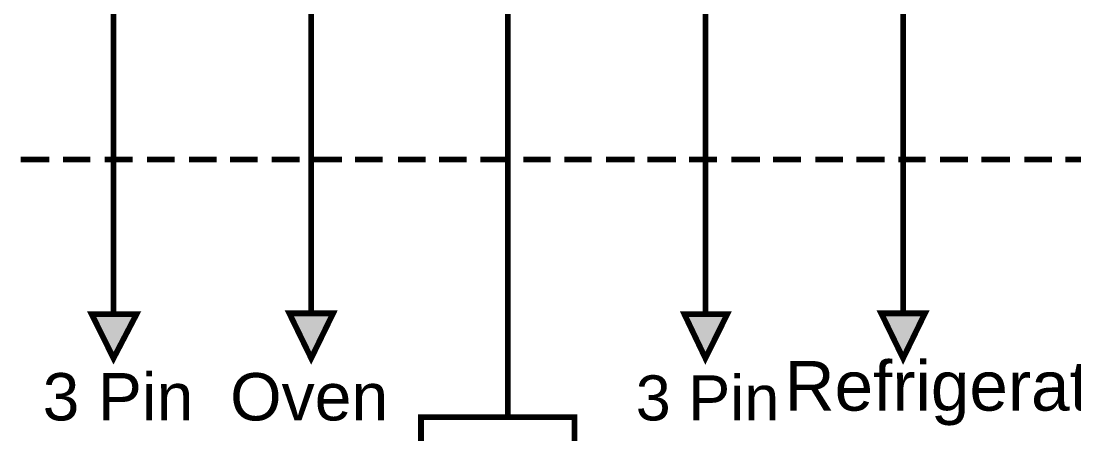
# Model space of a CAD drawing. Header units: millimetres. Extents: x 6 to 291, y 33 to 187.
# Drawn here: x 66.24 to 112.93, y 60.53 to 78.85 of the extents above; entities that cross this region are included whole.
import ezdxf

# ---------------------------------------------------------------- set-up
doc = ezdxf.new("R2010")
doc.units = ezdxf.units.MM
for name, color, linetype in [('H', 251, 'Continuous'), ('P', 255, 'Continuous'), ('T', 255, 'Continuous')]:
    doc.layers.add(name, color=color, linetype=linetype)
doc.styles.get("Standard").update_dxf_attribs({"font": 'arial.ttf'})

msp = doc.modelspace()

# ---------------------------------------------------------------- hatches: boundary and pattern name
at = {"layer": 'H', "linetype": 'Continuous'}
for points in [[(70.344, 63.888), (69.374, 65.846), (71.367, 65.846), (70.344, 63.888)], [(79.11, 63.888), (78.14, 65.881), (80.081, 65.881), (79.11, 63.888)], [(96.591, 63.888), (95.656, 65.846), (97.561, 65.846), (96.591, 63.888)], [(105.357, 63.888), (104.387, 65.881), (106.327, 65.881), (105.357, 63.888)]]:
    msp.add_hatch(color=256, dxfattribs=at).paths.add_polyline_path(points)

# ---------------------------------------------------------------- linework, layer by layer
at = {"layer": 'P', "const_width": 0.254}
for points in [[(70.344, 86.254), (70.344, 65.846)], [(79.11, 86.289), (79.11, 65.881)], [(87.824, 86.289), (87.824, 61.278)], [(96.591, 86.254), (96.591, 65.846)], [(105.357, 86.289), (105.357, 65.881)], [(66.234, 72.708), (67.504, 72.708)], [(68.104, 72.708), (69.321, 72.708)], [(69.956, 72.708), (71.191, 72.708)], [(71.826, 72.708), (73.06, 72.708)], [(73.695, 72.708), (74.912, 72.708)], [(75.512, 72.708), (76.729, 72.708)], [(77.364, 72.708), (78.599, 72.708)], [(79.234, 72.708), (80.469, 72.708)], [(81.051, 72.708), (82.285, 72.708)], [(82.956, 72.708), (84.19, 72.708)], [(84.773, 72.708), (86.007, 72.708)], [(86.607, 72.708), (87.824, 72.708)], [(88.512, 72.708), (89.729, 72.708)], [(90.329, 72.708), (91.546, 72.708)], [(92.181, 72.708), (93.451, 72.708)], [(94.015, 72.708), (95.285, 72.708)], [(95.867, 72.708), (97.102, 72.708)], [(97.737, 72.708), (99.007, 72.708)], [(99.589, 72.708), (100.824, 72.708)], [(101.459, 72.708), (102.694, 72.708)], [(103.276, 72.708), (104.546, 72.708)], [(105.145, 72.708), (106.363, 72.708)], [(106.998, 72.708), (108.232, 72.708)], [(108.832, 72.708), (110.102, 72.708)], [(110.737, 72.708), (111.954, 72.708)], [(112.554, 72.708), (113.771, 72.708)], [(70.344, 63.888), (71.367, 65.846), (69.374, 65.846), (70.344, 63.888)], [(69.374, 65.846), (71.367, 65.846), (70.344, 63.888), (69.374, 65.846)], [(79.11, 63.888), (80.081, 65.881), (78.14, 65.881), (79.11, 63.888)], [(78.14, 65.881), (80.081, 65.881), (79.11, 63.888), (78.14, 65.881)], [(96.591, 63.888), (97.561, 65.846), (95.656, 65.846), (96.591, 63.888)], [(95.656, 65.846), (97.561, 65.846), (96.591, 63.888), (95.656, 65.846)], [(105.357, 63.888), (106.327, 65.881), (104.387, 65.881), (105.357, 63.888)], [(104.387, 65.881), (106.327, 65.881), (105.357, 63.888), (104.387, 65.881)], [(83.979, 61.278), (90.787, 61.278), (90.787, 56.956), (83.979, 56.956), (83.979, 61.278)]]:
    msp.add_lwpolyline(points, dxfattribs=at)
at = {"layer": 'P'}
for points in [[(69.374, 65.846), (71.367, 65.846)], [(70.344, 63.888), (69.374, 65.846)], [(71.367, 65.846), (70.344, 63.888)], [(78.14, 65.881), (80.081, 65.881)], [(80.081, 65.881), (79.11, 63.888), (78.14, 65.881)], [(95.656, 65.846), (97.561, 65.846)], [(96.591, 63.888), (95.656, 65.846)], [(97.561, 65.846), (96.591, 63.888)], [(104.387, 65.881), (106.327, 65.881), (105.357, 63.888)], [(105.357, 63.888), (104.387, 65.881)]]:
    msp.add_lwpolyline(points, dxfattribs=at)

# ---------------------------------------------------------------- texts
at = {"layer": 'T', "attachment_point": 7}
for s, insert, char_height in [('{\\fArial|b0|i0|c0|p18;Refrigerator}', (100.1, 60.9), 2.2), ('{\\fArial|b0|i0|c0|p18;3 Pin  Oven}', (67.2, 61.1), 2.1), ('{\\fArial|b0|i0|c0|p18;3 Pin}', (93.5, 61.1), 2)]:
    msp.add_mtext(s, dxfattribs=dict(at, insert=insert, char_height=char_height))

doc.saveas('drawing.dxf')
